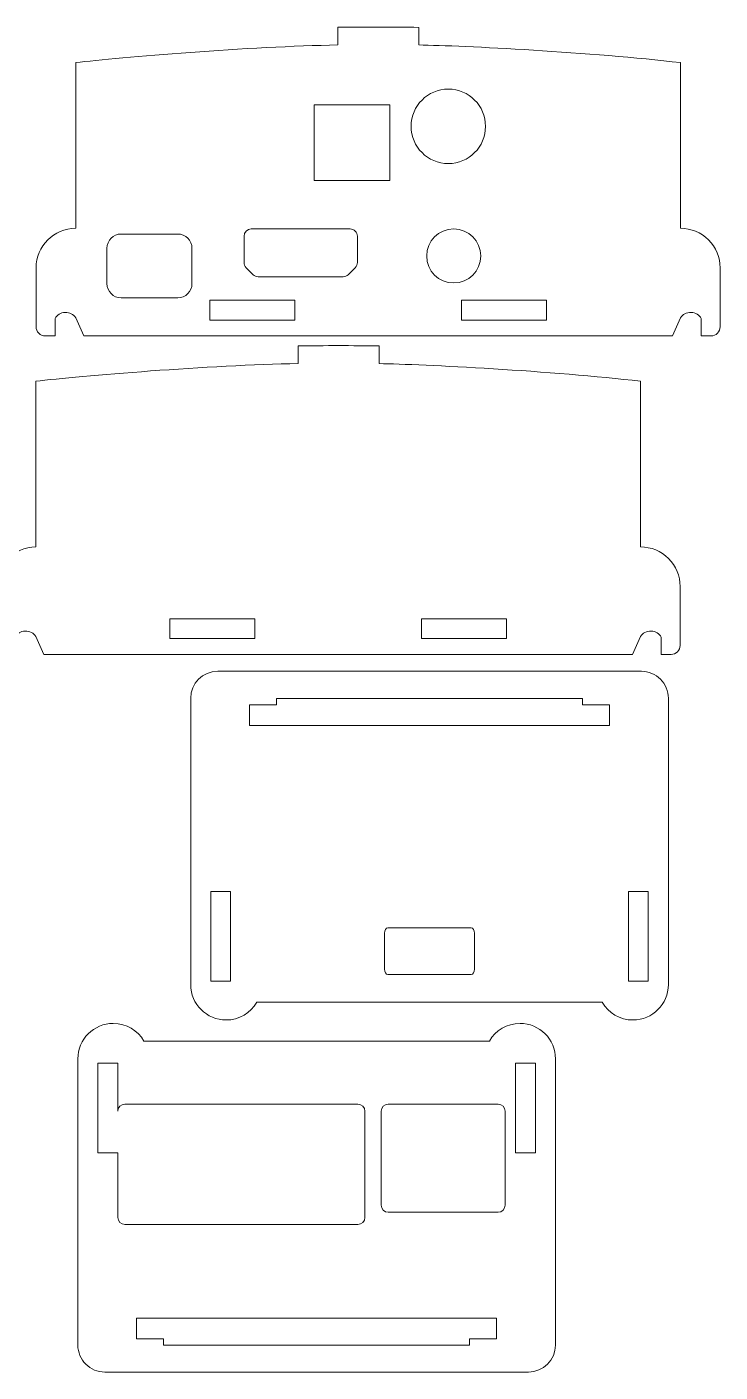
# Model space of a CAD drawing. Header units: inches. Extents: x 0.11 to 7.89, y 0.17 to 7.69.
# Drawn here: x 4.04 to 7.89, y 0.17 to 7.64 of the extents above; entities that cross this region are included whole.
import ezdxf

# ---------------------------------------------------------------- set-up
doc = ezdxf.new("R2010")
doc.units = ezdxf.units.IN
doc.header["$MEASUREMENT"] = 0
doc.layers.add('Layer 1', color=7, linetype='Continuous')

msp = doc.modelspace()

# ---------------------------------------------------------------- linework, layer by layer
at = {"layer": 'Layer 1', "color": 250, "lineweight": 9}
msp.add_lwpolyline([(5.6392, 6.789), (6.0592, 6.789), (6.0592, 7.209), (5.6392, 7.209), (5.6392, 6.789)], close=True, dxfattribs=at)
for points in [[(5.7706, 7.639), (5.9206, 7.6413), (6.0706, 7.6413), (6.2206, 7.6389)], [(5.7706, 7.541), (5.7706, 7.541), (5.7706, 7.639), (5.7706, 7.639)], [(6.2206, 7.6389), (6.2206, 7.6389), (6.2206, 7.5409), (6.2206, 7.5409)], [(5.7706, 7.541), (5.285, 7.5333), (4.5565, 7.4716), (4.3137, 7.4427)], [(7.6737, 7.4427), (7.1893, 7.5004), (6.4628, 7.537), (6.2206, 7.5409)], [(4.3137, 7.4427), (4.3137, 7.4427), (4.3137, 6.5227), (4.3137, 6.5227)], [(7.6737, 6.5227), (7.6737, 6.5227), (7.6737, 7.4427), (7.6737, 7.4427)], [(4.3137, 6.5227), (4.1922, 6.5227), (4.0937, 6.4242), (4.0937, 6.3027)], [(5.2888, 6.519), (5.2667, 6.519), (5.2488, 6.5011), (5.2488, 6.479)], [(5.8387, 6.519), (5.8387, 6.519), (5.2888, 6.519), (5.2888, 6.519)], [(4.4871, 6.4121), (4.4871, 6.4556), (4.5223, 6.4909), (4.5658, 6.4909)], [(4.5658, 6.4909), (4.5658, 6.4909), (4.8808, 6.4909), (4.8808, 6.4909)], [(4.8808, 6.4909), (4.9242, 6.4909), (4.9595, 6.4556), (4.9595, 6.4121)], [(5.2488, 6.479), (5.2488, 6.479), (5.2488, 6.3323), (5.2488, 6.3323)], [(5.8787, 6.3323), (5.8787, 6.3323), (5.8787, 6.479), (5.8787, 6.479)], [(4.4871, 6.2153), (4.4871, 6.2153), (4.4871, 6.4121), (4.4871, 6.4121)], [(4.9595, 6.4121), (4.9595, 6.4121), (4.9595, 6.2153), (4.9595, 6.2153)], [(4.0937, 6.3027), (4.0937, 6.3027), (4.0937, 5.9751), (4.0937, 5.9751)], [(5.2488, 6.3323), (5.2488, 6.3217), (5.253, 6.3115), (5.2605, 6.304)], [(5.2605, 6.304), (5.2605, 6.304), (5.2995, 6.265), (5.2995, 6.265)], [(5.828, 6.265), (5.828, 6.265), (5.867, 6.304), (5.867, 6.304)], [(5.867, 6.304), (5.8745, 6.3115), (5.8787, 6.3217), (5.8787, 6.3323)], [(7.8937, 5.9751), (7.8937, 5.9751), (7.8937, 6.3027), (7.8937, 6.3027)], [(4.5658, 6.1366), (4.5223, 6.1366), (4.4871, 6.1718), (4.4871, 6.2153)], [(4.9595, 6.2153), (4.9595, 6.1718), (4.9242, 6.1366), (4.8808, 6.1366)], [(5.2995, 6.265), (5.307, 6.2575), (5.3172, 6.2533), (5.3278, 6.2533)], [(5.3278, 6.2533), (5.3278, 6.2533), (5.7997, 6.2533), (5.7997, 6.2533)], [(5.7997, 6.2533), (5.8103, 6.2533), (5.8205, 6.2575), (5.828, 6.265)], [(4.8808, 6.1366), (4.8808, 6.1366), (4.5658, 6.1366), (4.5658, 6.1366)], [(5.0587, 6.1231), (5.0587, 6.1231), (5.5312, 6.1231), (5.5312, 6.1231)], [(5.0587, 6.0131), (5.0587, 6.0131), (5.0587, 6.1231), (5.0587, 6.1231)], [(5.5312, 6.0131), (5.5312, 6.0131), (5.5312, 6.1231), (5.5312, 6.1231)], [(6.4564, 6.0131), (6.4564, 6.0131), (6.4564, 6.1231), (6.4564, 6.1231)], [(6.4564, 6.1231), (6.4564, 6.1231), (6.9288, 6.1231), (6.9288, 6.1231)], [(6.9288, 6.0131), (6.9288, 6.0131), (6.9288, 6.1231), (6.9288, 6.1231)], [(4.1987, 6.0216), (4.1987, 6.0216), (4.1987, 5.9251), (4.1987, 5.9251)], [(4.3579, 5.9251), (4.3579, 5.9251), (4.3137, 6.0251), (4.3137, 6.0251)], [(5.5312, 6.0131), (5.5312, 6.0131), (5.0587, 6.0131), (5.0587, 6.0131)], [(6.9288, 6.0131), (6.9288, 6.0131), (6.4564, 6.0131), (6.4564, 6.0131)], [(7.6737, 6.0251), (7.6737, 6.0251), (7.6295, 5.9251), (7.6295, 5.9251)], [(7.7887, 6.0216), (7.7887, 6.0216), (7.7887, 5.9251), (7.7887, 5.9251)], [(4.1437, 5.9251), (4.1437, 5.9251), (4.1987, 5.9251), (4.1987, 5.9251)], [(4.3579, 5.9251), (4.3579, 5.9251), (7.6295, 5.9251), (7.6295, 5.9251)], [(7.8437, 5.9251), (7.8437, 5.9251), (7.7887, 5.9251), (7.7887, 5.9251)], [(5.5487, 5.8692), (5.6987, 5.8716), (5.8487, 5.8715), (5.9987, 5.8691)], [(5.5487, 5.7712), (5.5487, 5.7712), (5.5487, 5.8692), (5.5487, 5.8692)], [(5.9987, 5.8691), (5.9987, 5.8691), (5.9987, 5.7711), (5.9987, 5.7711)], [(5.5487, 5.7712), (5.0631, 5.7635), (4.3346, 5.7019), (4.0918, 5.673)], [(7.4518, 5.673), (6.9674, 5.7306), (6.2409, 5.7672), (5.9987, 5.7711)], [(4.0918, 5.673), (4.0918, 5.673), (4.0918, 4.753), (4.0918, 4.753)], [(7.4518, 4.753), (7.4518, 4.753), (7.4518, 5.673), (7.4518, 5.673)], [(4.0918, 4.753), (3.9703, 4.753), (3.8718, 4.6545), (3.8718, 4.533)], [(7.6718, 4.2054), (7.6718, 4.2054), (7.6718, 4.533), (7.6718, 4.533)], [(4.8369, 4.2434), (4.8369, 4.2434), (4.8369, 4.3534), (4.8369, 4.3534)], [(4.8369, 4.3534), (4.8369, 4.3534), (5.3093, 4.3534), (5.3093, 4.3534)], [(5.3093, 4.2434), (5.3093, 4.2434), (5.3093, 4.3534), (5.3093, 4.3534)], [(6.2345, 4.2434), (6.2345, 4.2434), (6.2345, 4.3534), (6.2345, 4.3534)], [(6.2345, 4.3534), (6.2345, 4.3534), (6.7069, 4.3534), (6.7069, 4.3534)], [(6.7069, 4.2434), (6.7069, 4.2434), (6.7069, 4.3534), (6.7069, 4.3534)], [(4.136, 4.1554), (4.136, 4.1554), (4.0918, 4.2554), (4.0918, 4.2554)], [(5.3093, 4.2434), (5.3093, 4.2434), (4.8369, 4.2434), (4.8369, 4.2434)], [(6.7069, 4.2434), (6.7069, 4.2434), (6.2345, 4.2434), (6.2345, 4.2434)], [(7.4518, 4.2554), (7.4518, 4.2554), (7.4076, 4.1554), (7.4076, 4.1554)], [(7.5668, 4.2518), (7.5668, 4.2518), (7.5668, 4.1554), (7.5668, 4.1554)], [(4.136, 4.1554), (4.136, 4.1554), (7.4076, 4.1554), (7.4076, 4.1554)], [(7.6218, 4.1554), (7.6218, 4.1554), (7.5668, 4.1554), (7.5668, 4.1554)], [(5.1026, 4.062), (5.0198, 4.062), (4.9526, 3.9949), (4.9526, 3.912)], [(5.1026, 4.062), (5.1026, 4.062), (7.4562, 4.062), (7.4562, 4.062)], [(4.9526, 2.322), (4.9526, 2.322), (4.9526, 3.912), (4.9526, 3.912)], [(7.1294, 3.9117), (7.1294, 3.9117), (5.4294, 3.9117), (5.4294, 3.9117)], [(5.4294, 3.9117), (5.4294, 3.9117), (5.4294, 3.8767), (5.4294, 3.8767)], [(7.1294, 3.8767), (7.1294, 3.8767), (7.1294, 3.9117), (7.1294, 3.9117)], [(7.6062, 2.322), (7.6062, 2.322), (7.6062, 3.912), (7.6062, 3.912)], [(5.4294, 3.8767), (5.4294, 3.8767), (5.2794, 3.8767), (5.2794, 3.8767)], [(5.2794, 3.8767), (5.2794, 3.8767), (5.2794, 3.7617), (5.2794, 3.7617)], [(7.2794, 3.8767), (7.2794, 3.8767), (7.1294, 3.8767), (7.1294, 3.8767)], [(7.2794, 3.7617), (7.2794, 3.7617), (7.2794, 3.8767), (7.2794, 3.8767)], [(5.2794, 3.7617), (5.2794, 3.7617), (7.2794, 3.7617), (7.2794, 3.7617)], [(5.1744, 2.8398), (5.1744, 2.8398), (5.0644, 2.8398), (5.0644, 2.8398)], [(5.0644, 2.8398), (5.0644, 2.8398), (5.0644, 2.3418), (5.0644, 2.3418)], [(5.1744, 2.3418), (5.1744, 2.3418), (5.1744, 2.8398), (5.1744, 2.8398)], [(7.4944, 2.8398), (7.4944, 2.8398), (7.3844, 2.8398), (7.3844, 2.8398)], [(7.3844, 2.8398), (7.3844, 2.8398), (7.3844, 2.3418), (7.3844, 2.3418)], [(7.4944, 2.3418), (7.4944, 2.3418), (7.4944, 2.8398), (7.4944, 2.8398)], [(6.0294, 2.6082), (6.0294, 2.6239), (6.0377, 2.6367), (6.0479, 2.6367)], [(6.0479, 2.6367), (6.0479, 2.6367), (6.5109, 2.6367), (6.5109, 2.6367)], [(6.5109, 2.6367), (6.5211, 2.6367), (6.5294, 2.6239), (6.5294, 2.6082)], [(6.0294, 2.6082), (6.0294, 2.6082), (6.0294, 2.4496), (6.0294, 2.4496)], [(6.5294, 2.6082), (6.5294, 2.6082), (6.5294, 2.4496), (6.5294, 2.4496)], [(6.0294, 2.4067), (6.0294, 2.4067), (6.0294, 2.4496), (6.0294, 2.4496)], [(6.0479, 2.3782), (6.0377, 2.3782), (6.0294, 2.391), (6.0294, 2.4067)], [(6.5294, 2.4067), (6.5294, 2.391), (6.5211, 2.3782), (6.5109, 2.3782)], [(6.5294, 2.4496), (6.5294, 2.4496), (6.5294, 2.4067), (6.5294, 2.4067)], [(5.1495, 2.1252), (5.0408, 2.1252), (4.9526, 2.2133), (4.9526, 2.322)], [(5.0644, 2.3418), (5.0644, 2.3418), (5.1744, 2.3418), (5.1744, 2.3418)], [(6.5109, 2.3782), (6.5109, 2.3782), (6.0479, 2.3782), (6.0479, 2.3782)], [(7.3844, 2.3418), (7.3844, 2.3418), (7.4944, 2.3418), (7.4944, 2.3418)], [(7.6062, 2.322), (7.6062, 2.2133), (7.5181, 2.1252), (7.4093, 2.1252)], [(5.3198, 2.2236), (5.2857, 2.1648), (5.2223, 2.1252), (5.1495, 2.1252)], [(7.239, 2.2236), (7.239, 2.2236), (5.3198, 2.2236), (5.3198, 2.2236)], [(7.4093, 2.1252), (7.3365, 2.1252), (7.2731, 2.1648), (7.239, 2.2236)], [(4.3255, 1.9095), (4.3255, 2.0182), (4.4136, 2.1063), (4.5224, 2.1063)], [(4.5224, 2.1063), (4.5952, 2.1063), (4.6586, 2.0667), (4.6927, 2.0079)], [(6.6119, 2.0079), (6.646, 2.0667), (6.7094, 2.1063), (6.7822, 2.1063)], [(6.7822, 2.1063), (6.8909, 2.1063), (6.9791, 2.0182), (6.9791, 1.9095)], [(4.6927, 2.0079), (4.6927, 2.0079), (6.6119, 2.0079), (6.6119, 2.0079)], [(4.3255, 1.9095), (4.3255, 1.9095), (4.3255, 0.3195), (4.3255, 0.3195)], [(4.4363, 1.8858), (4.4363, 1.8858), (4.5463, 1.8858), (4.5463, 1.8858)], [(4.4373, 1.8858), (4.4373, 1.8858), (4.4373, 1.3878), (4.4373, 1.3878)], [(4.5473, 1.8858), (4.5473, 1.8858), (4.5454, 1.8858), (4.5454, 1.8858)], [(4.5473, 1.6182), (4.5473, 1.6182), (4.5473, 1.8858), (4.5473, 1.8858)], [(6.8673, 1.8858), (6.8673, 1.8858), (6.7573, 1.8858), (6.7573, 1.8858)], [(6.7573, 1.8858), (6.7573, 1.8858), (6.7573, 1.3878), (6.7573, 1.3878)], [(6.8673, 1.3878), (6.8673, 1.3878), (6.8673, 1.8858), (6.8673, 1.8858)], [(6.9791, 1.9095), (6.9791, 1.9095), (6.9791, 0.3195), (6.9791, 0.3195)], [(4.5473, 1.6182), (4.5473, 1.6399), (4.5649, 1.6575), (4.5867, 1.6575)], [(4.5858, 1.6575), (4.5858, 1.6575), (5.8812, 1.6575), (5.8812, 1.6575)], [(5.8812, 1.6575), (5.9029, 1.6575), (5.9206, 1.6399), (5.9206, 1.6182)], [(6.0499, 1.6575), (6.0282, 1.6575), (6.0106, 1.6399), (6.0106, 1.6182)], [(6.6602, 1.6575), (6.6602, 1.6575), (6.0499, 1.6575), (6.0499, 1.6575)], [(6.6995, 1.6182), (6.6995, 1.6399), (6.6819, 1.6575), (6.6602, 1.6575)], [(5.9206, 1.6182), (5.9206, 1.6182), (5.9206, 1.029), (5.9206, 1.029)], [(6.0106, 1.6182), (6.0106, 1.6182), (6.0106, 1.0967), (6.0106, 1.0967)], [(6.6995, 1.0967), (6.6995, 1.0967), (6.6995, 1.6182), (6.6995, 1.6182)], [(4.4373, 1.3878), (4.4373, 1.3878), (4.5473, 1.3878), (4.5473, 1.3878)], [(4.5473, 1.029), (4.5473, 1.029), (4.5473, 1.3878), (4.5473, 1.3878)], [(6.7573, 1.3878), (6.7573, 1.3878), (6.8673, 1.3878), (6.8673, 1.3878)], [(6.0106, 1.0967), (6.0106, 1.0749), (6.0282, 1.0573), (6.0499, 1.0573)], [(6.0499, 1.0573), (6.0499, 1.0573), (6.6602, 1.0573), (6.6602, 1.0573)], [(6.6602, 1.0573), (6.6819, 1.0573), (6.6995, 1.0749), (6.6995, 1.0967)], [(4.5482, 1.029), (4.5482, 1.0073), (4.5658, 0.9896), (4.5876, 0.9896)], [(4.5867, 0.9896), (4.5867, 0.9896), (5.8812, 0.9896), (5.8812, 0.9896)], [(5.8812, 0.9896), (5.9029, 0.9896), (5.9206, 1.0073), (5.9206, 1.029)], [(6.6523, 0.4698), (6.6523, 0.4698), (4.6523, 0.4698), (4.6523, 0.4698)], [(4.6523, 0.4698), (4.6523, 0.4698), (4.6523, 0.3548), (4.6523, 0.3548)], [(6.6523, 0.3548), (6.6523, 0.3548), (6.6523, 0.4698), (6.6523, 0.4698)], [(4.6523, 0.3548), (4.6523, 0.3548), (4.8023, 0.3548), (4.8023, 0.3548)], [(4.8023, 0.3548), (4.8023, 0.3548), (4.8023, 0.3198), (4.8023, 0.3198)], [(4.8023, 0.3198), (4.8023, 0.3198), (6.5023, 0.3198), (6.5023, 0.3198)], [(6.5023, 0.3548), (6.5023, 0.3548), (6.6523, 0.3548), (6.6523, 0.3548)], [(6.5023, 0.3198), (6.5023, 0.3198), (6.5023, 0.3548), (6.5023, 0.3548)], [(6.8291, 0.1695), (6.9119, 0.1695), (6.9791, 0.2366), (6.9791, 0.3195)], [(6.8291, 0.1695), (6.8291, 0.1695), (4.4755, 0.1695), (4.4755, 0.1695)]]:
    msp.add_open_spline(points, degree=3, dxfattribs=at)
for points, knots in [([(6.177, 7.089), (6.177, 6.9748), (6.2696, 6.8823), (6.3837, 6.8823), (6.3837, 6.8823), (6.4979, 6.8823), (6.5904, 6.9748), (6.5904, 7.089), (6.5904, 7.089), (6.5904, 7.2032), (6.4979, 7.2957), (6.3837, 7.2957), (6.3837, 7.2957), (6.2696, 7.2957), (6.177, 7.2032), (6.177, 7.089)], [0, 0, 0, 0, 0.2, 0.2, 0.2, 0.2, 0.4, 0.4, 0.4, 0.4, 0.6, 0.6, 0.6, 0.6, 1, 1, 1, 1]), ([(5.8787, 6.479), (5.8787, 6.4896), (5.8745, 6.4998), (5.867, 6.5073), (5.867, 6.5073), (5.8595, 6.5148), (5.8493, 6.519), (5.8387, 6.519)], [0, 0, 0, 0, 0.333333, 0.333333, 0.333333, 0.333333, 1, 1, 1, 1]), ([(6.2637, 6.369), (6.2637, 6.2862), (6.3309, 6.219), (6.4137, 6.219), (6.4137, 6.219), (6.4966, 6.219), (6.5637, 6.2862), (6.5637, 6.369), (6.5637, 6.369), (6.5637, 6.4518), (6.4966, 6.519), (6.4137, 6.519), (6.4137, 6.519), (6.3309, 6.519), (6.2637, 6.4518), (6.2637, 6.369)], [0, 0, 0, 0, 0.2, 0.2, 0.2, 0.2, 0.4, 0.4, 0.4, 0.4, 0.6, 0.6, 0.6, 0.6, 1, 1, 1, 1]), ([(7.8937, 6.3027), (7.8937, 6.3611), (7.8705, 6.417), (7.8292, 6.4583), (7.8292, 6.4583), (7.788, 6.4995), (7.732, 6.5227), (7.6737, 6.5227)], [0, 0, 0, 0, 0.333333, 0.333333, 0.333333, 0.333333, 1, 1, 1, 1]), ([(4.3137, 6.0251), (4.3025, 6.0443), (4.2795, 6.056), (4.2549, 6.0553), (4.2549, 6.0553), (4.2302, 6.0545), (4.2083, 6.0413), (4.1987, 6.0216)], [0, 0, 0, 0, 0.333333, 0.333333, 0.333333, 0.333333, 1, 1, 1, 1]), ([(7.6737, 6.0251), (7.6849, 6.0443), (7.7078, 6.056), (7.7325, 6.0553), (7.7325, 6.0553), (7.7572, 6.0545), (7.7791, 6.0413), (7.7887, 6.0216)], [0, 0, 0, 0, 0.333333, 0.333333, 0.333333, 0.333333, 1, 1, 1, 1]), ([(4.0937, 5.9751), (4.0937, 5.9619), (4.0989, 5.9492), (4.1083, 5.9398), (4.1083, 5.9398), (4.1177, 5.9304), (4.1304, 5.9251), (4.1437, 5.9251)], [0, 0, 0, 0, 0.333333, 0.333333, 0.333333, 0.333333, 1, 1, 1, 1]), ([(7.8437, 5.9251), (7.8569, 5.9251), (7.8696, 5.9304), (7.879, 5.9398), (7.879, 5.9398), (7.8884, 5.9492), (7.8937, 5.9619), (7.8937, 5.9751)], [0, 0, 0, 0, 0.333333, 0.333333, 0.333333, 0.333333, 1, 1, 1, 1]), ([(7.6718, 4.533), (7.6718, 4.5913), (7.6486, 4.6473), (7.6073, 4.6885), (7.6073, 4.6885), (7.5661, 4.7298), (7.5101, 4.753), (7.4518, 4.753)], [0, 0, 0, 0, 0.333333, 0.333333, 0.333333, 0.333333, 1, 1, 1, 1]), ([(4.0918, 4.2554), (4.0806, 4.2745), (4.0576, 4.2863), (4.033, 4.2855), (4.033, 4.2855), (4.0083, 4.2847), (3.9864, 4.2716), (3.9768, 4.2518)], [0, 0, 0, 0, 0.333333, 0.333333, 0.333333, 0.333333, 1, 1, 1, 1]), ([(7.4518, 4.2554), (7.463, 4.2745), (7.4859, 4.2863), (7.5106, 4.2855), (7.5106, 4.2855), (7.5353, 4.2847), (7.5572, 4.2716), (7.5668, 4.2518)], [0, 0, 0, 0, 0.333333, 0.333333, 0.333333, 0.333333, 1, 1, 1, 1]), ([(7.6218, 4.1554), (7.635, 4.1554), (7.6478, 4.1606), (7.6571, 4.17), (7.6571, 4.17), (7.6665, 4.1794), (7.6718, 4.1921), (7.6718, 4.2054)], [0, 0, 0, 0, 0.333333, 0.333333, 0.333333, 0.333333, 1, 1, 1, 1]), ([(7.6062, 3.912), (7.6062, 3.9518), (7.5904, 3.99), (7.5623, 4.0181), (7.5623, 4.0181), (7.5341, 4.0462), (7.496, 4.062), (7.4562, 4.062)], [0, 0, 0, 0, 0.333333, 0.333333, 0.333333, 0.333333, 1, 1, 1, 1]), ([(4.3255, 0.3195), (4.3255, 0.2797), (4.3413, 0.2415), (4.3695, 0.2134), (4.3695, 0.2134), (4.3976, 0.1853), (4.4357, 0.1695), (4.4755, 0.1695)], [0, 0, 0, 0, 0.333333, 0.333333, 0.333333, 0.333333, 1, 1, 1, 1])]:
    msp.add_open_spline(points, degree=3, knots=knots, dxfattribs=at)

doc.saveas('drawing.dxf')
